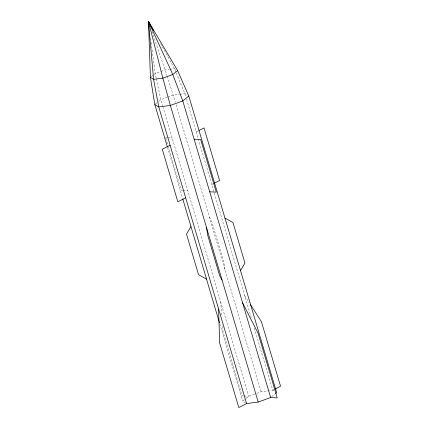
<?xml version="1.0" encoding="UTF-8"?>
<svg xmlns="http://www.w3.org/2000/svg" width="429" height="429" viewBox="0 0 429 429"><rect width="100%" height="100%" fill="white"/><g stroke="black" fill="none" stroke-linecap="round" stroke-linejoin="round"><path stroke-width="0.32" stroke-dasharray="2.15 1.61" d="M151.394 76.635L153.314 75.07M153.797 74.678L155.239 73.504L160.215 71.697M155.319 104.145L158.322 101.7M158.827 101.292L160.827 99.657L167.047 97.399M245.49 402.869L242.675 401.158L245.678 398.707M246.182 398.3L248.686 396.262L256.151 393.549M271.648 396.712L275.155 393.86M196.203 131.928L198.439 130.786M211.77 184.491L212.891 183.923M273.836 389.666L272.715 390.234L269.498 390.653M160.837 71.471L165.192 69.884L169.165 69.369M167.669 97.174L173.273 95.136L179.065 94.385M256.773 393.323L261.127 391.736L268.854 390.739M169.83 69.283L174.464 68.683L176.566 69.965M179.708 94.3L184.856 93.635L187.114 95.007M165.583 137.575L166.897 137.65M167.557 137.688L172.168 137.956M182.47 190.213L181.151 190.138L168.431 147.19M183.129 190.251L187.741 190.519M243.415 395.956L242.095 395.881L222.967 331.306L222.453 324.715M244.074 395.994L248.686 396.262L163.095 107.32M273.841 390.921L272.715 390.234L253.968 326.946M244.691 295.624L249.319 302.826M209.416 217.154L211.728 221.278L223.74 261.824L224.984 269.718M160.655 43.608L174.464 68.683L175.987 72.335M176.239 72.946L184.856 93.635L185.805 96.825M151.936 31.515L167.01 75.568M167.213 76.201L175.364 102.199M186.561 99.378L251.319 318.002M176.126 104.767L261.127 391.736M162.907 106.682L160.827 99.657L156.354 78.738M165.771 138.213L167.669 144.627M167.562 147.581L182.593 198.316M219.846 324.088L242.675 401.158M156.215 78.083L155.239 73.504L151.201 42.535M150.686 38.583L150.858 39.902M220.662 301.646L221.788 316.146"/><path stroke-width="0.64" d="M190.959 226.571L186.524 234.137L198.536 274.689L206.531 279.134M240.513 270.619L244.948 263.052L232.942 222.501L224.946 218.055M177.617 70.603L172.812 74.523L162.854 78.137L153.587 79.338L150.429 77.418L148.455 21.45L177.617 70.603L188.803 96.032L276.657 392.637L275.659 393.452M188.803 96.032L182.792 100.928L170.351 105.454L158.762 106.955L154.815 104.553L150.429 77.418M170.104 145.249L162.275 149.244L177.842 201.807L185.671 197.812M198.997 130.502L204.032 127.933L219.6 180.496L214.007 183.349M242.621 302.917L258.108 333.333L277.236 397.914L270.651 397.533L258.204 402.053L246.616 403.555L238.787 407.55L219.659 342.975L218.592 308.944M274.951 389.098L280.545 386.239L261.417 321.664L250.386 304.488M194.133 139.221L200.724 139.607L216.296 192.165L209.706 191.784M222.061 280.035L219.75 275.911L207.738 235.365L206.494 227.472M153.593 30.781L148.455 21.45L153.587 79.338L158.762 106.955L246.616 403.555M148.89 22.71L148.455 21.45L148.627 22.769M270.651 397.533L182.792 100.928L172.812 74.523L148.455 21.45L162.854 78.137L170.351 105.454L258.204 402.053M154.815 104.553L167.374 146.938M182.781 198.959L219.466 322.806"/></g></svg>
